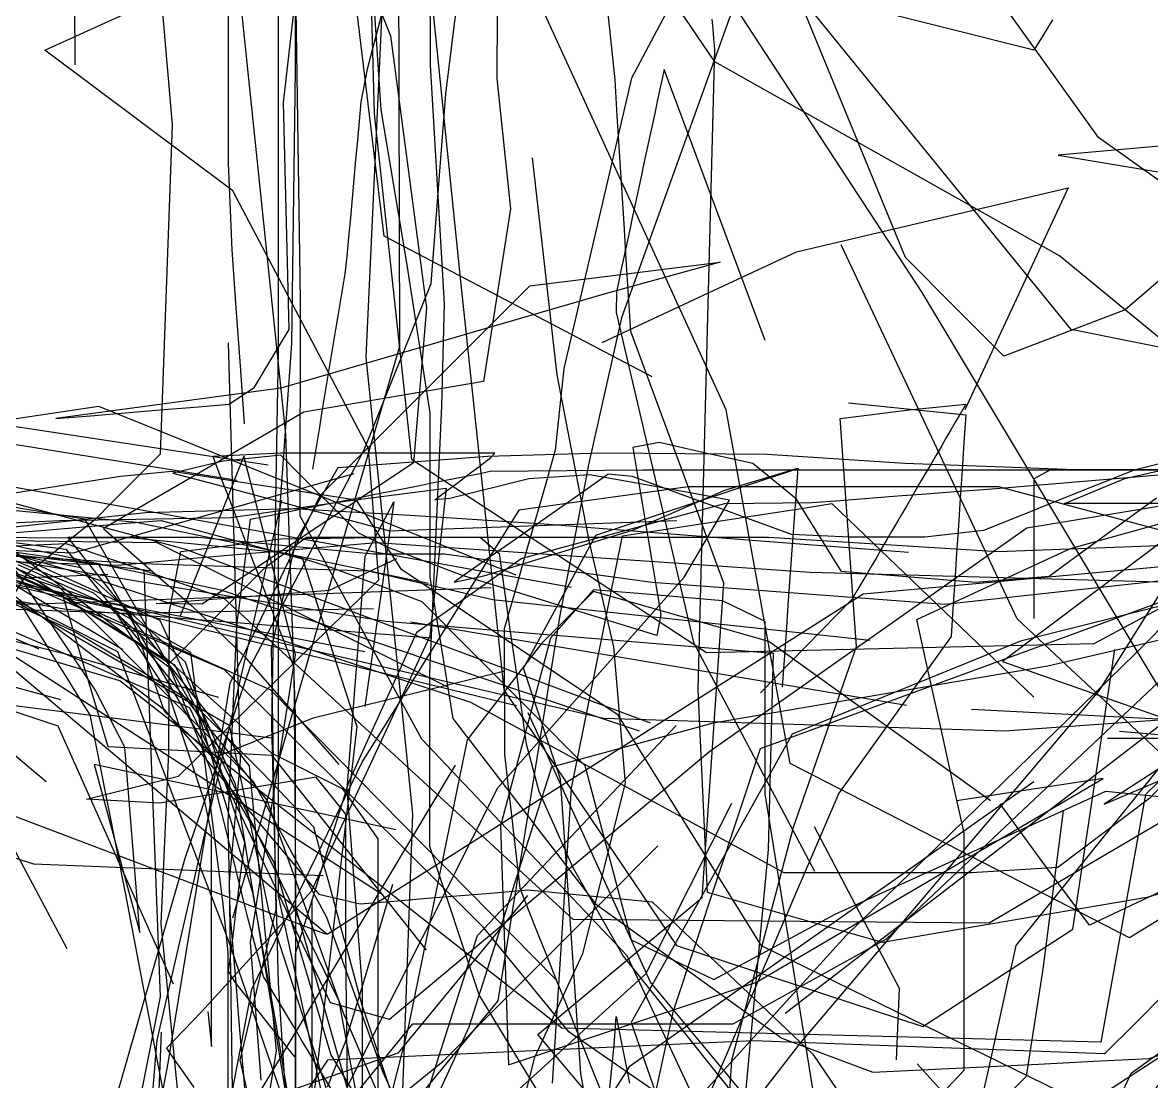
# Model space of a CAD drawing. Header units: metres. Extents: x 30 to 6769, y 117 to 5736.
# Drawn here: x 859.2 to 1310.4, y 4727.8 to 5151 of the extents above; entities that cross this region are included whole.
import ezdxf

# ---------------------------------------------------------------- set-up
doc = ezdxf.new("R2010")
doc.units = ezdxf.units.M
for name, color, linetype in [('FLOOR_0', 1, 'Continuous'), ('FLOOR_1', 2, 'Continuous'), ('FLOOR_2', 3, 'Continuous')]:
    doc.layers.add(name, color=color, linetype=linetype)

msp = doc.modelspace()

# ---------------------------------------------------------------- linework, layer by layer
at = {"layer": 'FLOOR_0', "color": 7}
for points in [[(1156.03, 5023.85), (1115.59, 5132.23), (1114.68, 5128), (1113.77, 5123.76), (1112.87, 5119.53), (1111.96, 5115.3), (1111.06, 5111.07), (1110.15, 5106.84), (1109.24, 5102.6), (1108.34, 5098.37), (1107.43, 5094.14), (1106.52, 5089.91), (1105.62, 5085.68), (1104.71, 5081.44), (1103.8, 5077.21), (1102.9, 5072.98), (1101.99, 5068.75), (1101.08, 5064.52), (1100.18, 5060.29), (1099.27, 5056.05), (1098.37, 5051.82), (1097.46, 5047.59), (1096.55, 5043.36), (1096.41, 5035.08), (1127.4, 4903.25), (1175.76, 4811.84)], [(614.43, 4998.45), (671.91, 4979.28), (766.56, 4942.83), (906.95, 4934.77), (997.27, 4931.9), (1047.12, 4920.39), (1197.84, 4904.13)], [(506.41, 4992.28), (584.46, 4986.33), (640.5, 4975.23), (724.1, 4961.87), (800.83, 4918.47), (900.41, 4914.88), (999.5, 4916.75)], [(633.49, 4994.33), (745.41, 4952.67), (811.85, 4928.29), (838.13, 4923.04), (876.71, 4916.5), (1022.61, 4905.05)]]:
    msp.add_lwpolyline(points, dxfattribs=at)
at = {"layer": 'FLOOR_0', "color": 1}
for points in [[(1110.21, 4870.94), (924.44, 4940.42), (758.43, 4984.87), (612.31, 5004.89), (373.14, 5016.37), (154.13, 4999.89), (37.37, 4933.32), (49.46, 4813.15), (60.95, 4664.5), (71.18, 4541.47), (92.12, 4471.37), (213.99, 4473.43), (402.31, 4515.3), (534.13, 4502.46), (614.74, 4537.04), (619.51, 4665.58), (623.79, 4769.12), (626.22, 4915.26), (632.7, 5014.88), (631.54, 5027.62), (630.39, 5040.35), (629.23, 5053.09), (628.07, 5065.82), (626.91, 5078.56)], [(539.03, 4993.62), (668.78, 4962.23), (782.7, 4887.16), (958.74, 4865.07)], [(1014.42, 4911.52), (1212.44, 4878.21)]]:
    msp.add_lwpolyline(points, dxfattribs=at)
at = {"layer": 'FLOOR_0', "color": 3}
for points in [[(868.67, 4847.51), (734.82, 4960.14), (590.41, 5004.9), (387.42, 5012.41), (193.24, 5005.89), (54.74, 4960.76), (50.96, 4815.55), (62.87, 4686.14), (62.87, 4624.22), (56.17, 4525.62), (88.16, 4475.22), (185.92, 4464.27), (235.36, 4508.25), (397.44, 4496.9), (558.86, 4502.51), (639.27, 4668.3), (646.34, 4831.54), (646.34, 4976.5), (638.13, 5040.61)], [(944.96, 4967.97), (736.84, 5001.58), (543.31, 4992.28), (364.65, 4994.86), (139.76, 5010.61), (72.36, 4959.22), (63.27, 4913.77), (72.46, 4763.48), (80.74, 4589.75), (81.71, 4473.48), (202.56, 4471.98), (331.37, 4483.99)], [(61.1, 4647.49), (56.17, 4830.05), (62.64, 4975.79), (126.49, 4999.22), (298.72, 5000.51), (455.43, 4992.76), (587.6, 5001.5), (695.04, 4993.04), (811.94, 4942.11), (875.6, 4922.13), (1056.6, 4877.98)], [(56.17, 4725.03), (50.21, 4800.65), (55.39, 4948.53), (122.05, 4998.99), (187.79, 4998.99), (327.39, 4998.99), (478.29, 4998.99), (602.98, 4998.99), (668.91, 4977.02), (753.01, 4913.48), (874.3, 4880.46)], [(271.6, 4987.18), (417.06, 4990.76), (515.71, 4985.57), (621.69, 4994.93), (691.48, 4980.07), (768.57, 4960.71), (938.4, 4924.2), (1105.61, 4867.85)], [(1566.38, 4844.66), (1297.63, 4867.69)]]:
    msp.add_lwpolyline(points, dxfattribs=at)
at = {"layer": 'FLOOR_0', "color": 5}
for points in [[(1056.48, 4930.13), (889.64, 4997.56), (779.59, 4981.17), (679.22, 4992.37), (585.44, 4998.99), (433.19, 5011.5), (264.8, 4993.02), (96.73, 4980.8), (62.87, 4849.85), (67.08, 4738.88), (75.64, 4687.53), (53.71, 4492.71), (106.59, 4462.2), (170.42, 4465.36), (202.33, 4472.72), (234.24, 4480.09), (266.15, 4487.46)], [(112.89, 4457.63), (70.18, 4486.63), (56.17, 4570.94), (42.75, 4719.38), (42.75, 4813.15), (42.75, 4837.14), (42.75, 4861.13), (42.68, 4885.54), (58.13, 4958.56), (211.64, 4985.57), (372.69, 5003.69), (484.62, 4987.44), (606.14, 4985.57), (657.52, 4985.57), (771.99, 4948.35), (911.11, 4931.89)], [(995.95, 4899.51), (817.16, 4933.74), (653.55, 4993.22), (476.31, 4998.99)], [(490.5, 4986.4), (643.97, 4989.82), (724.7, 4961.4), (765.2, 4945.31), (781.9, 4945.31), (798.6, 4945.31), (933.06, 4923.22), (1004.35, 4911.76), (1159.22, 4898.98), (1157.17, 4820.4), (1142.62, 4664.86), (1162.02, 4575.67), (1174.87, 4574.38), (1187.72, 4573.1), (1200.58, 4571.81), (1213.43, 4570.53), (1229.54, 4570.77), (1255.59, 4575.66), (1281.64, 4580.54), (1307.68, 4585.43), (1357.24, 4593.53)]]:
    msp.add_lwpolyline(points, dxfattribs=at)
at = {"layer": 'FLOOR_0', "color": 6}
msp.add_lwpolyline([(56.42, 4846.01), (63.47, 4977.62), (214.3, 5010.66), (403.2, 4987.32), (529.35, 4982.02), (784.99, 4978.07), (1078.64, 4925.29)], dxfattribs=at)
at = {"layer": 'FLOOR_0', "color": 4}
for points in [[(957.3, 4974.04), (760.98, 5003.86), (617.42, 5002.6), (412.75, 5012.41)], [(1003.25, 4802.24), (833.59, 4912.03), (700.07, 4984.18), (499.96, 4994.69), (285.07, 4998.99), (185.79, 4998.99), (58.02, 4969.3), (62.87, 4811.77), (82.47, 4706.01), (69.58, 4545.72), (99.25, 4472.37), (133.4, 4465.54), (258.51, 4457.68)], [(568.9, 4998.99), (641.53, 4988.23), (675.74, 4945.44), (716.03, 4892.59), (781.04, 4840.87), (863.53, 4814.72), (979.33, 4810.06)], [(588.46, 4998.99), (718.34, 4957.83), (906.74, 4916.1), (1091.43, 4872.89), (1251.84, 4867.94), (1446.32, 4881.73), (1611.09, 4884.92)], [(1462.72, 4864.79), (1238.44, 4876.41)]]:
    msp.add_lwpolyline(points, dxfattribs=at)
at = {"layer": 'FLOOR_0', "color": 2}
for points in [[(980.28, 4786.68), (757.66, 4870.93), (600.67, 4989.47), (421.18, 4998.99), (208.04, 4998.99), (56.17, 4905.51), (58.85, 4679.65), (64.99, 4505.3), (118.12, 4466.14), (214.79, 4465.88), (382.76, 4500.65), (560.94, 4500.18)], [(532.06, 4978.86), (657.29, 4980.94), (715.99, 4951.55), (769.23, 4925.18), (893.26, 4930.52)]]:
    msp.add_lwpolyline(points, dxfattribs=at)
at = {"layer": 'FLOOR_1', "color": 4}
for points in [[(2242.97, 5646.08), (2157.05, 5643.13), (2009.69, 5591.62), (1857.47, 5587.47), (1808.36, 5614.49), (1742.26, 5649.84), (1632.37, 5637.57), (1549.74, 5623.79), (1453.13, 5616.29), (1317.13, 5610.85), (1246.52, 5609.58), (1204.05, 5645.53), (1196.48, 5675.82), (1161.97, 5625.21), (1101.04, 5522.69), (1037.75, 5389.36), (1014.95, 5236.96), (1033.93, 5050.19), (1051.58, 4884.28), (1120.55, 4782.11), (1219.05, 4749.68), (1278.95, 4788.6), (1295.73, 4900.37)], [(1469.7, 5469.35), (1293, 5523.12), (1110.35, 5535.78), (1010.18, 5535.78), (995.3, 5432.02), (995.08, 5287.78), (999.72, 5114.51), (1014.66, 4976.45), (1132.57, 4899.18), (1287.52, 4902.85), (1430.51, 4979.54)], [(1374.87, 4559.74), (1301.43, 4559.16), (1144.22, 4555.41), (1071.83, 4554.99), (1033.47, 4561.97), (938.83, 4569.27), (894.48, 4642.74), (895.87, 4718.84), (924.17, 4817.05), (950.35, 4893.79), (995.7, 4980.26), (1022.47, 5046.66), (1023.93, 5065.63), (1025.39, 5084.59), (1026.85, 5103.56), (1028.3, 5122.53), (1039.48, 5211.72)], [(1386.49, 4701.23), (1259.7, 4683.37), (1189.83, 4678.37), (1142.99, 4687.82), (1105.64, 4703.2), (1068.28, 4718.59), (1041.68, 4762.41), (1021.9, 4821.72), (1021.9, 4891.07), (1026.74, 4997.82), (1027.86, 5038.61), (1026.92, 5054.51), (1025.99, 5070.41), (1025.05, 5086.3), (1024.12, 5102.2), (1023.18, 5118.1), (1022.25, 5133.99), (1021.9, 5211.09)], [(1394.82, 5004.85), (1278.31, 5028.3), (1161.4, 5172.09)], [(1392.36, 4576.38), (1201.23, 4569.56), (1108.95, 4564.16), (1070.71, 4578.56), (1074.12, 4619.48), (1170.42, 4743.46), (1289.5, 4883.92), (1337.89, 4961), (1250.79, 4895.64), (1362.43, 4856.43)], [(1375.87, 4893.08), (1291.47, 4838.52), (1306.58, 4844.99), (1321.69, 4851.47)]]:
    msp.add_lwpolyline(points, dxfattribs=at)
at = {"layer": 'FLOOR_1', "color": 1}
for points in [[(1339.3, 5069.31), (1289.26, 5105.08), (1237.22, 5177.66), (1135.11, 5347.3), (1000.49, 5528.24), (785.66, 5591.83), (679.46, 5608.45), (611.66, 5616.46), (461.46, 5636.1), (497.27, 5640.3), (579.48, 5656.6), (645.84, 5656.74), (644.55, 5640), (643.26, 5623.26), (641.98, 5606.52), (640.69, 5589.79), (636.89, 5559.56), (608.41, 5470.06), (508.28, 5370.31), (435.76, 5317.12), (432.06, 5283.79), (455.17, 5276.11), (480.92, 5270.96), (596.34, 5364.98)], [(1110.88, 5009.36), (1003.74, 5065.64), (978.21, 5276.21), (939.66, 5378.26), (933.38, 5404.26), (931.87, 5422.37), (930.36, 5440.47), (928.85, 5458.57), (875.83, 5541.9), (787.45, 5585.57), (691.14, 5569.23), (618.74, 5513.5), (623.32, 5518.28), (634.77, 5528.47), (646.21, 5538.65), (657.66, 5548.83), (669.11, 5559.01), (774.5, 5581.12)], [(880.22, 5134.1), (879.54, 5261.52), (904.11, 5332.78), (911.04, 5360.5), (925.2, 5386.31), (947, 5410.11), (968.8, 5433.9), (1013.1, 5466.68)], [(1009.15, 5276.24), (1009.8, 5021.49), (943.09, 4792.97)], [(909.18, 5224.55), (918.98, 5110.09), (914.16, 4978.42), (907.69, 4971.95), (901.23, 4965.49), (894.77, 4959.02), (888.3, 4952.55), (874.86, 4941.69), (860.8, 4930.43), (855.85, 4922.6)], [(1316.01, 4738.87), (1289.74, 4721.89), (1217.66, 4665.87), (1155.95, 4609.85), (1136.72, 4617.25), (1117.49, 4624.65), (1098.26, 4632.05), (1079.03, 4639.45), (1061.77, 4647.18), (1046.72, 4655.29), (1031.68, 4663.39), (1016.63, 4671.5), (1001.58, 4679.61), (986.54, 4687.71), (961.54, 4801.75), (961.54, 4864.88), (961.54, 4885.83), (961.54, 4906.78), (961.54, 4927.73), (961.54, 4948.68), (966.86, 5022.59), (968.25, 5132.4), (968.25, 5212.99)], [(1442.77, 4871.84), (1301.62, 4785.21), (1165.95, 4854.87), (1140.4, 4996.15), (1044.38, 5205.91)], [(1154.1, 5187.31), (1098.63, 5032.92), (1085.49, 4974.9), (1073.74, 4913.36), (1049.15, 4759.97), (1000.19, 4700.56), (990.64, 4681.45), (981.09, 4662.34), (971.54, 4643.23), (961.99, 4624.13), (933.9, 4575.78), (861.08, 4509.65), (862.89, 4515.97), (864.69, 4522.29), (866.5, 4528.6), (868.3, 4534.92), (870.1, 4541.24), (871.91, 4547.56), (873.71, 4553.88), (894.48, 4661.3), (914.28, 4761.54), (907.79, 4932.46)], [(1349.73, 5104.72), (1273.13, 5098), (1309.84, 5091.88), (1346.55, 5085.76), (1383.26, 5079.64), (1451.2, 5002.73), (1588.77, 4895.7)], [(36.05, 4834.72), (253.35, 4992.28), (391.34, 5019.09), (646.34, 5018.61), (632.93, 4778.81), (619.51, 4518.28), (502.17, 4502.46), (237.18, 4501.03), (66.25, 4495.61), (49.46, 4623.85), (42.75, 4881.66), (70.98, 4991.56), (286.75, 5005.7), (528.5, 5005.7), (649.14, 4986.87), (723.39, 4951.06), (811.11, 4915.02), (875.86, 4898.84), (937.51, 4881.36)], [(873.36, 4543.83), (869.11, 4526.78), (878.74, 4539.62), (888.37, 4552.47), (898, 4565.31), (913.01, 4744.24), (962.87, 4959.91)], [(1443.59, 4945.31), (1195.22, 4922.51), (980.98, 4786.54), (807.92, 4932.48), (720.01, 4915.81), (680.3, 4882.19), (672.43, 4738.72), (679.87, 4489.51)], [(858.87, 4917.77), (861.88, 4912.94), (864.9, 4908.11), (867.92, 4903.29), (870.93, 4898.46), (873.95, 4893.63), (876.97, 4888.8), (879.98, 4883.97), (883, 4879.14), (886.02, 4874.31), (900.21, 4803.08), (920.53, 4696.04)], [(1344.84, 4604.83), (1291.35, 4608.4), (1236.46, 4636.69), (1165.2, 4701.29), (1110.12, 4767.46), (1061.32, 4875.15)], [(1326.54, 4864.79), (1309.65, 4864.79), (1292.77, 4864.79)]]:
    msp.add_lwpolyline(points, dxfattribs=at)
at = {"layer": 'FLOOR_1', "color": 6}
for points in [[(2240.4, 5622.54), (1992.13, 5590.3), (1933.27, 5570.68), (1858.63, 5530.79), (1682.47, 5467.38), (1562.24, 5353.85), (1478.52, 5209.66), (1455.85, 5152.93), (1447.42, 5131.01), (1439, 5109.1), (1430.58, 5087.19), (1422.15, 5065.28), (1441.89, 4970.05), (1467.02, 4826.99), (1560.62, 4662.05), (1692.76, 4580.7), (1769.74, 4553.96), (1720.93, 4562.58), (1672.12, 4571.2), (1531.15, 4576.47), (1425.63, 4660.71), (1327.94, 4860.85), (1218.77, 5043.13), (1086.42, 5245.43)], [(1081.55, 5358.79), (939.95, 5374.74), (897.52, 5362.55), (902.05, 5344.43), (906.58, 5326.3), (911.11, 5308.17), (922.06, 5271.82), (941.42, 5181.9), (941.42, 5094.71), (942.8, 5060.16), (944.46, 5036.97), (946.12, 5013.78), (947.77, 4990.6)], [(1186.85, 4704.14), (1159.67, 4676.07), (1145.79, 4693.93), (1131.9, 4711.79), (1100.85, 4778.02), (1018.75, 4864.56), (970.15, 4953.65), (970.24, 5039.98), (968.06, 5192.74)], [(1549.53, 4723.11), (1522.53, 4651.89), (1510.74, 4610.61), (1411.4, 4594.36), (1259.38, 4595.9), (1170.84, 4584.83), (1068.48, 4582.98), (1024.12, 4599.44), (1016.9, 4625.95), (1009.67, 4652.46), (968.25, 4797.72), (968.25, 4836.07), (968.25, 4874.41), (964.43, 4986.46), (943.59, 5186.2)]]:
    msp.add_lwpolyline(points, dxfattribs=at)
at = {"layer": 'FLOOR_1', "color": 5}
for points in [[(1351.94, 5080.93), (1299.87, 5036.16), (1251.38, 5017.66), (1231.7, 5037.35), (1212.02, 5057.04), (1165.31, 5170.93), (1120.16, 5247.04), (983.61, 5379.5), (910.21, 5544.68), (774.76, 5584.76), (649.45, 5585.38), (601.5, 5563.57), (582.18, 5510.95), (565.72, 5463.27), (551.03, 5422.85), (486.45, 5344.4), (351.95, 5295.26), (358.31, 5304.82), (364.68, 5314.37), (371.04, 5323.92), (377.41, 5333.47)], [(1035.76, 4671.94), (967.34, 4676.29), (961.54, 4767.06), (958.87, 4869.99), (961.54, 5019.79), (961.54, 5111.72), (961.54, 5133.57), (961.54, 5155.41), (948.13, 5263.04), (954.84, 5374.19)], [(1049.29, 5235.62), (1048.73, 5128.67), (1054.2, 5076.49), (1043.47, 5007.47), (971.57, 4995.25), (891.55, 4948.71), (909.16, 4933.29), (926.78, 4917.87), (947.8, 4897.76), (985.66, 4854.47)], [(998.31, 5178.76), (1002.39, 5116.1), (1012.45, 5055.71), (1021.9, 4994.98), (1021.9, 4929.28), (1031.17, 4872.87), (1059.68, 4835.78), (1088.19, 4798.7), (1162.64, 4745.04), (1199.04, 4731.41), (1221.12, 4732.51), (1243.19, 4733.61), (1265.27, 4734.72), (1287.34, 4735.82), (1309.42, 4736.93), (1392, 4764.96)], [(914.6, 4747.52), (909.14, 4611.38), (875.27, 4518.07), (878.39, 4534.05), (882.53, 4552.66), (886.66, 4571.27), (891.47, 4584.41), (896.52, 4595.53), (901.57, 4606.65), (906.63, 4617.78), (911.68, 4628.9), (916.73, 4640.02), (932.67, 4659.18), (1027.23, 4735.92), (1048.7, 4757.41), (1070.18, 4778.9), (1091.65, 4800.38), (1113.13, 4821.87)], [(1357.73, 4631.24), (1237.5, 4627.46), (1200.18, 4620), (1162.86, 4612.53), (1113.78, 4619.52), (1048.02, 4639.13), (974.96, 4683.68), (974.96, 4800.6)]]:
    msp.add_lwpolyline(points, dxfattribs=at)
at = {"layer": 'FLOOR_1', "color": 7}
for points in [[(1858.08, 5574.09), (1762.25, 5464.56), (1721.77, 5322.68), (1674.65, 5266.96), (1654.4, 5223.82), (1658.38, 5192.01), (1662.35, 5160.2), (1658.3, 5112.38), (1605.25, 4985.33), (1568.07, 4926.22), (1541.71, 4896.91), (1450.37, 4861.01), (1362.1, 4826.26), (1285.67, 4790.27), (1267.77, 4814.14), (1249.97, 4838.76)], [(894.48, 4613.95), (917.44, 4735.02), (942.12, 4887), (978.17, 4961.94), (1006.11, 4989.9), (1034.05, 5017.85), (1061.99, 5045.81), (1138.07, 5055.21), (1092, 5042.56), (962.47, 5004.91), (872.46, 4992.68), (886.31, 4993.83), (900.16, 4994.99), (914.01, 4996.14), (927.86, 4997.3), (941.71, 4998.45), (951.85, 5005.2), (958.8, 5016.77), (965.74, 5028.35), (963.49, 5119.04), (987.16, 5325.95)], [(1398.63, 4581.33), (1277.58, 4572.82), (1123.33, 4582.89), (1011.69, 4606.92), (1000.68, 4639.97), (989.67, 4673.02), (988.37, 4780.34), (988.37, 4807.43), (988.37, 4834.52), (976.55, 4849.4), (945.25, 4844.18), (913.95, 4838.96), (884.72, 4840.55), (921.48, 4849.74), (1001.55, 4928.24), (997.51, 4980.79), (943.2, 5083.77), (868.06, 5139.9), (926.03, 5166.33)], [(1385.64, 4823.99), (1308.48, 4801.29), (1202.87, 4783.35), (1133, 4803.32), (1129.21, 4884.26), (1132.53, 5012.79), (1135.86, 5140.47), (1135.5, 5144.4), (1135.15, 5148.33), (1134.79, 5152.26)], [(941.42, 5023.01), (946.11, 4855.96), (941.71, 4807.57), (943.73, 4668.58), (976.12, 4625.78), (1052.42, 4603.11), (1228.79, 4596.4), (1342.54, 4596.4), (1359.93, 4597.26), (1370.89, 4598.25), (1381.84, 4599.25), (1392.8, 4600.25), (1403.76, 4601.24), (1414.72, 4602.24), (1436.26, 4603.11), (1511.15, 4601.8), (1548.91, 4598.02), (1607.74, 4588.65), (1648.81, 4602.81), (1665.72, 4637.56), (1648.47, 4792.92)]]:
    msp.add_lwpolyline(points, dxfattribs=at)
at = {"layer": 'FLOOR_1', "color": 3}
for points in [[(1326.89, 4706.37), (1198.97, 4671.99), (1133.63, 4682.89), (1107.19, 4703.45), (1083.58, 4724.71), (1065.17, 4746.54), (1097.99, 4773.91), (1130.82, 4801.27), (1139.44, 4926.94), (1102.28, 5027.5), (1101.38, 5041.86), (1100.48, 5056.22), (1099.58, 5070.58), (1098.69, 5084.94), (1097.79, 5099.31), (1096.89, 5113.67), (1095.99, 5128.03), (1082.26, 5258.24), (1095.75, 5390.76), (1095.01, 5431.19), (1085.48, 5443.44), (1075.96, 5455.7), (1066.43, 5467.96), (1056.9, 5480.21)], [(880.61, 4514.52), (878.64, 4501.1), (883.52, 4507.21), (888.41, 4513.33), (893.3, 4519.44), (898.19, 4525.56), (926.16, 4558.46), (1057.93, 4642.53), (1188.37, 4786.07), (1303.88, 4898.64), (1439.6, 5035.51), (1529.4, 5165.44), (1599.94, 5268.67), (1697.19, 5379.39)], [(1321.96, 5018.1), (1297.78, 5037.89), (1273.61, 5057.68), (1135.9, 5135.21), (1015.09, 5313.27)], [(1021.9, 5227.85), (996.89, 5132.38), (994.42, 5119.25), (993.72, 5111.52), (993.02, 5103.8), (992.31, 5096.08), (991.61, 5088.36), (990.91, 5080.64), (990.21, 5072.91), (989.51, 5065.19), (988.81, 5057.47), (988.02, 5050.56), (987.09, 5044.98), (986.16, 5039.4), (985.23, 5033.82), (984.3, 5028.24), (983.37, 5022.67), (982.44, 5017.09), (981.51, 5011.51), (980.58, 5005.93), (979.65, 5000.35), (978.72, 4994.77), (977.8, 4989.2), (976.87, 4983.62), (975.94, 4978.04), (975.01, 4972.46)], [(1368.85, 4781.22), (1351.87, 4698.15), (1320.52, 4645.73), (1273.43, 4616.05), (1176.03, 4603.68), (1099.93, 4612.89), (1078.47, 4639.72), (1057.01, 4666.56), (1054.49, 4699.98), (1063.87, 4737.53), (1083.18, 4778.94), (1100.15, 4846.97), (1095.47, 4901.46), (1085.68, 4943.89), (1072.9, 5010.21), (1063, 5096.88)], [(1429.63, 4576.76), (1223.15, 4569.56), (1059.45, 4580.97), (986.61, 4627.92), (941.42, 4702.34), (1032.23, 4854.22)], [(1007.1, 4806.47), (995.56, 4767.99), (987.99, 4743.07), (986.99, 4740.56), (985.98, 4738.04), (984.98, 4735.53), (983.97, 4733.02), (982.97, 4730.5), (981.96, 4727.99), (980.96, 4725.48)]]:
    msp.add_lwpolyline(points, dxfattribs=at)
at = {"layer": 'FLOOR_1', "color": 2}
for points in [[(1481.02, 5331.12), (1444.71, 5179.3), (1419.83, 5065.15), (1410.6, 5049.31), (1401.36, 5033.47), (1392.13, 5017.63), (1382.89, 5001.79), (1360.32, 4924.15), (1335.12, 4839.36), (1315.5, 4857.68), (1295.88, 4876), (1276.27, 4894.32), (1256.65, 4912.64), (1186.32, 5062.19)], [(967.36, 5242.85), (1006.19, 5145.63), (1020.59, 5036.93), (1015.43, 4974.99), (930.92, 4918.47), (912.58, 4918.83), (926.44, 4919.9), (940.3, 4920.97), (954.17, 4922.03), (968.03, 4923.1), (981.89, 4924.17), (1008.75, 4936.76)], [(1315.18, 4542.72), (1309.83, 4542.72), (1304.48, 4542.72), (1299.14, 4542.72), (1151.19, 4539.99), (1073.08, 4540.55), (1069.61, 4546.91), (1066.15, 4553.26), (1062.68, 4559.62), (1059.22, 4565.97), (1055.75, 4572.33), (1052.29, 4578.68), (1048.82, 4585.04), (1045.36, 4591.39), (1041.89, 4597.75), (1038.43, 4604.11), (1032.47, 4616.22), (1010.11, 4694.57), (1015.19, 4834.74), (996.52, 5017.17), (1004.68, 5193.15)], [(1124.03, 5169.23), (1102.61, 5128.76), (1075.55, 5012.68), (1072.08, 4980.12), (1068, 4965.82), (1063.92, 4951.52), (1059.83, 4937.23), (1055.75, 4922.93), (1051.67, 4908.63), (1051.79, 4858.45), (1057.88, 4805.01), (1061.53, 4795.86), (1065.19, 4786.71), (1068.85, 4777.56), (1072.5, 4768.42), (1076.16, 4759.27), (1079.82, 4750.12), (1083.48, 4740.98), (1087.13, 4731.83), (1090.79, 4722.68)], [(1270.79, 5152.01), (1267.08, 5145.98), (1263.37, 5139.95), (1149.71, 5168.63)], [(1090.83, 5023.12), (1129.65, 5041.24), (1168.46, 5059.36), (1277.04, 5084.93), (1235.79, 4996.14)], [(1189.25, 4998.99), (1236.19, 4994.15), (1235.45, 4983.08), (1234.71, 4972.01), (1233.97, 4960.93), (1233.24, 4949.86), (1232.5, 4938.79), (1231.76, 4927.72), (1231.02, 4916.64), (1230.28, 4905.57), (1185.48, 4842.92), (1124.54, 4701.42)], [(1263.34, 4847.54), (1101.64, 4733.59), (1005.48, 4582.02), (887.75, 4488.55), (887.53, 4484.19), (887.31, 4479.82), (887.09, 4475.46), (886.87, 4471.1), (886.66, 4466.74), (886.44, 4462.37), (886.22, 4458.01), (886, 4453.65), (885.78, 4449.29), (885.57, 4444.92), (885.35, 4440.56), (885.13, 4436.2), (884.91, 4431.84), (884.69, 4427.47), (884.48, 4423.11), (884.26, 4418.75), (884.04, 4414.39), (883.82, 4410.02), (883.6, 4405.66)], [(984.15, 4659), (904.3, 4597.55), (925.45, 4614.48), (946.59, 4631.4), (984.66, 4662.64), (1047.55, 4715.5), (1067.82, 4733.93), (1088.09, 4752.37), (1108.36, 4770.8), (1142.62, 4838.92)], [(1092.86, 4714.52), (1095.67, 4742.22), (1096.42, 4753.68), (1097.75, 4747.04), (1099.08, 4740.4), (1100.41, 4733.76), (1101.73, 4727.12)]]:
    msp.add_lwpolyline(points, dxfattribs=at)
at = {"layer": 'FLOOR_2', "color": 3}
for points in [[(671, 5008.34), (692.3, 4923.04), (713.6, 4923.04), (820.11, 4887.5), (876.91, 4780.88)], [(1215.37, 4710.98), (1235.48, 4732.31), (1235.48, 4756), (1235.48, 4779.7), (1235.48, 4803.39), (1235.48, 4827.08), (1230.75, 4848.41), (1226.02, 4869.73), (1221.28, 4891.06), (1216.55, 4912.38), (1278.09, 4940.81), (1405.9, 4976.35)], [(809.46, 4955.03), (887.56, 4923.04), (958.57, 4859.07), (986.97, 4844.85), (1001.17, 4824.71), (1001.17, 4798.65), (1001.17, 4772.59), (1001.17, 4746.52), (1001.17, 4720.46)], [(794.54, 4951.11), (876.54, 4940.47), (956.84, 4840.12), (987.38, 4755.19), (1003.27, 4717.92), (1018.94, 4683.44), (1038.76, 4631.94), (1042.02, 4595.44), (1051.12, 4568.86), (1093.43, 4565.6), (1136.76, 4563.48), (1185.61, 4567.55), (1222.44, 4570.98), (1247.59, 4573.77), (1269.82, 4578.71), (1267.75, 4601.52), (1265.67, 4624.33), (1263.6, 4647.14), (1302.22, 4731.12), (1325.21, 4747.57)], [(523.31, 4448.78), (667.22, 4535.67), (686.59, 4730.67), (686.58, 4905.37), (710.49, 4935.69), (767.76, 4946.9), (818.24, 4945.31), (903.4, 4945.09), (923.83, 4943.05), (944.25, 4941), (964.67, 4938.96), (983.02, 4933.06), (1000.93, 4926.34), (1018.83, 4919.62), (1083.96, 4854.02), (1102.38, 4784.33), (1135.53, 4768.49), (1184.03, 4794.6), (1292.2, 4843.79), (1349.65, 4838.04)], [(1323.83, 4594.73), (1276.03, 4590.75), (1208.55, 4589.69), (1139.82, 4589.69), (1059.03, 4597.39), (989.86, 4611.12), (953.64, 4655.51), (922.43, 4711.35), (914.6, 4790.9), (917.71, 4859.31), (917.85, 4915.8), (922.49, 4939.59), (942.5, 4942.09), (962.52, 4944.59), (1011.4, 4945.31), (1072.86, 4945.31), (1120.92, 4945.31), (1157.28, 4945.31), (1249.12, 4939.52), (1352.47, 4943.4)], [(865.87, 4900.58), (778.16, 4938.6), (689.61, 4851.75), (675.89, 4717.97), (677.55, 4577.6), (669.43, 4462.2), (532.89, 4446.85), (385.17, 4442.07), (247.27, 4442.07)], [(824.8, 4932.76), (880.53, 4907.36), (926.04, 4880.18), (955.23, 4850.98), (975.44, 4829.47), (976.93, 4824), (978.42, 4818.53), (979.91, 4813.06), (981.4, 4807.59), (982.89, 4802.12), (984.38, 4796.66), (985.88, 4791.19), (987.37, 4785.72), (988.86, 4780.25), (990.35, 4774.78), (991.84, 4769.31), (993.33, 4763.84), (994.82, 4758.37), (999.39, 4744.47), (1004.6, 4728.84), (1008.75, 4716.31)], [(1334.65, 4922.89), (1258.02, 4903.72), (1166.76, 4866.62), (1102.38, 4751.34), (1142.17, 4637.11), (1159.34, 4616.53), (1154.75, 4616.53), (1150.16, 4616.53), (1145.57, 4616.53), (1140.98, 4616.53), (1136.39, 4616.53), (1131.8, 4616.53), (1061.22, 4621.76), (1007.26, 4620.92), (967.64, 4618.28), (927.35, 4598.43), (884.72, 4514.65), (875.11, 4438.34)], [(919.51, 4766.66), (873.36, 4869.73), (745.55, 4912.38)], [(876.55, 4486.78), (876.95, 4486.98), (877.36, 4487.19), (877.76, 4487.39), (878.16, 4487.59), (878.56, 4487.79), (878.97, 4487.99), (879.37, 4488.19), (879.77, 4488.39), (880.17, 4488.6), (880.58, 4488.8), (880.98, 4489), (890.53, 4532.07), (921.68, 4563.22), (950.88, 4585.9), (982.89, 4626.93), (1013.73, 4700.46), (1041.03, 4786.12), (1120.36, 4870.08)]]:
    msp.add_lwpolyline(points, dxfattribs=at)
at = {"layer": 'FLOOR_2', "color": 2}
for points in [[(632.01, 4515.42), (436.5, 4505.34), (269.11, 4495.44), (99.1, 4489.14), (56.17, 4647.06), (49.46, 4823.89), (38.52, 4898.54), (83.9, 4971.98), (206.76, 5003.97), (410.16, 5005.7), (502.26, 5005.7), (658.68, 4990.22), (742.4, 4966.95), (904.62, 4951.28), (1021.41, 4926.95)], [(988.88, 4725.42), (1049.12, 4845.1), (1123.59, 4929.3), (1141.8, 4960.1), (1123.15, 4963.49), (1104.51, 4966.88), (1085.86, 4970.27), (1061.47, 4968.63), (1029.99, 4960.75), (1023.97, 4960.28), (1026.75, 4962.37), (1029.53, 4964.46), (1032.31, 4966.54), (1035.09, 4968.63), (1037.88, 4970.72), (1040.66, 4972.8), (1043.44, 4974.89), (1046.22, 4976.98), (1047.89, 4978.86), (1039.47, 4978.86), (1031.05, 4978.86), (1022.63, 4978.86), (1014.2, 4978.86), (1005.78, 4978.86), (997.36, 4978.86), (988.93, 4978.86), (980.51, 4978.86), (962.27, 4978.86), (935.24, 4977.49), (937.27, 4972.23), (939.29, 4966.97), (941.31, 4961.71), (943.33, 4956.45), (945.35, 4951.19), (947.38, 4945.93), (949.4, 4940.67), (951.42, 4935.41), (953.44, 4930.15), (955.46, 4924.89), (957.49, 4919.63), (959.51, 4914.37), (961.53, 4909.11), (963.55, 4903.85), (965.57, 4898.59), (967.6, 4893.33), (968.25, 4810.09), (968.25, 4800.7), (968.25, 4791.3), (968.25, 4781.9), (968.25, 4772.51), (968.25, 4763.11), (968.25, 4753.71), (968.25, 4744.32), (968.25, 4734.92), (968.25, 4722.57)], [(1317.44, 4972.15), (1301.66, 4972.15), (1285.87, 4972.15), (1270.09, 4972.15), (1263.34, 4968.6), (1263.34, 4962.4), (1263.34, 4956.2), (1263.34, 4950), (1263.34, 4943.8), (1263.34, 4937.6), (1263.34, 4931.4), (1263.34, 4925.19), (1263.34, 4918.99), (1263.34, 4912.79)], [(968.25, 4715.69), (968.25, 4728.33), (968.25, 4740.96), (968.25, 4753.6), (968.25, 4766.24), (968.25, 4778.87), (989.62, 4847.43), (996.42, 4862.39), (1003.22, 4877.36), (1010.02, 4892.32), (1016.82, 4907.29), (1058.52, 4936.79), (1139.84, 4958.73), (1174.58, 4959.13), (1186.02, 4960.01), (1197.47, 4960.89), (1208.91, 4961.77), (1220.35, 4962.65), (1231.79, 4963.53), (1243.24, 4964.41), (1254.68, 4965.29), (1330.81, 4971.62)], [(679.87, 4798.32), (703.74, 4896.28), (735.64, 4939.7), (770.31, 4944.04), (837.32, 4945.58), (852.76, 4946.86), (868.2, 4948.15), (883.64, 4949.44), (899.08, 4950.73), (914.52, 4952.01), (942.74, 4944.34), (971.03, 4936.62), (992.81, 4869.65), (974.96, 4716.75), (979.07, 4644.31), (1040.1, 4601.13), (1092.19, 4597.88), (1189.59, 4659.06), (1260.5, 4729.89), (1267.16, 4772.68), (1275.29, 4835.93)], [(844.07, 4940.71), (917.89, 4894.93), (937.14, 4914.18), (956.38, 4933.44), (972.68, 4945.31), (984.25, 4945.31), (995.82, 4945.31), (1007.39, 4945.31), (1018.96, 4945.31), (1030.53, 4945.31), (1042.1, 4945.31), (1049.66, 4938.81), (1051.83, 4923.6), (1054, 4908.39), (1056.17, 4893.18), (1058.34, 4877.97), (1060.51, 4862.76), (1065.54, 4843.73), (1079.06, 4813.29), (1099.22, 4777.8), (1141.05, 4725.46), (1234.13, 4654.62), (1326.87, 4578.04)], [(1928.58, 4919.58), (1684.29, 4919.95), (1491.68, 4944.48), (1373.94, 4906.7), (1308.04, 4842.43), (1290.16, 4743.44), (1074.75, 4749.11), (898.09, 4887.81), (741.52, 4934.48), (712.37, 4876.14), (686.59, 4750.9), (673.16, 4537.72), (615.77, 4447.11), (446.24, 4438.63), (288.84, 4432.13), (126.89, 4438.27), (53.09, 4616.26)], [(1029.21, 4885.33), (913.02, 4942.98), (823.9, 4944.17), (752.94, 4927.38), (681.81, 4855.85)], [(1400.2, 4565.31), (1295.48, 4562.75), (1105.16, 4550.86), (997.2, 4633.47), (990.83, 4646.21), (986.46, 4656.05), (982.09, 4665.89), (977.72, 4675.74), (973.34, 4685.58), (968.97, 4695.42), (944.3, 4846.57), (914.22, 4911.93), (903.26, 4916.92), (892.3, 4921.9), (881.34, 4926.88), (870.39, 4931.87), (859.43, 4936.85), (848.47, 4941.83)], [(983.17, 4723.61), (980.65, 4727.81), (978.14, 4732), (975.62, 4736.2), (973.11, 4740.39), (970.59, 4744.58), (968.08, 4748.78), (965.56, 4752.97), (963.04, 4757.17), (960.53, 4761.36), (958.01, 4765.56), (955.5, 4769.75), (949.38, 4792.68), (941.98, 4822.31), (934.58, 4851.93), (918.22, 4892.9), (851.2, 4943.17)], [(883.39, 4401.3), (883.17, 4396.94), (882.95, 4392.57), (882.73, 4388.21), (882.51, 4383.85), (882.3, 4379.49), (882.08, 4375.12), (881.86, 4370.76), (881.64, 4366.4), (881.42, 4362.04), (881.21, 4357.67), (885.23, 4388.14), (878.71, 4472), (910.87, 4536.43), (949.18, 4591.26), (987.51, 4656.92), (983.09, 4692.32), (992.85, 4723.34), (1015.19, 4750.73), (1143.2, 4750.73), (1204.5, 4784.77), (1322.95, 4896.48)], [(1208.49, 4736.41), (1209.68, 4764.97), (1175.74, 4829.52)]]:
    msp.add_lwpolyline(points, dxfattribs=at)
at = {"layer": 'FLOOR_2', "color": 6}
for points in [[(1419.48, 4928.76), (1268.91, 4893.71), (1135.16, 4871), (1070.59, 4853.38), (1037.59, 4749.49), (1004.38, 4677.08), (996.9, 4699.55), (985.71, 4759.79), (920.21, 4894.06), (834.71, 4946.23), (725.65, 4946.23), (699.51, 4891.36), (683.32, 4805.1), (676.16, 4596.54), (683.32, 4449.65), (519.68, 4445.07), (347.32, 4445.07), (142.47, 4447.2), (70.96, 4519.59), (60.72, 4709.4), (59.2, 4861.16), (106.25, 4988.04), (231.11, 4980.9), (400.89, 4997.11)], [(948.02, 4725.16), (946.86, 4739.17), (945.69, 4753.18), (944.52, 4767.18), (943.36, 4781.19), (942.19, 4795.2), (941.42, 4831.64), (944.89, 4909.86), (950.31, 4952.46), (955.1, 4953.41), (959.88, 4954.37), (964.67, 4955.33), (969.46, 4956.29), (974.25, 4957.25), (979.03, 4958.2), (983.82, 4959.16), (988.61, 4960.12), (993.4, 4961.08), (998.18, 4962.04), (1002.97, 4962.99), (1007.76, 4963.95), (1012.55, 4964.91), (1017.33, 4965.87), (1022.12, 4966.83), (1026.91, 4967.78), (1031.7, 4968.74), (1036.48, 4969.7), (1041.27, 4970.66), (1046.06, 4971.62), (1107.23, 4972.15), (1203.16, 4972.15), (1211.41, 4972.15), (1219.66, 4972.15), (1227.9, 4972.15), (1236.15, 4972.15), (1244.4, 4972.15), (1252.64, 4972.15), (1260.89, 4972.15), (1269.14, 4972.15), (1277.38, 4972.15), (1285.63, 4972.15), (1294.41, 4972.15), (1303.83, 4972.15), (1313.26, 4972.15)], [(991.53, 4970.64), (879.29, 4938.95), (750.22, 4944.3), (690, 4912.34), (681.64, 4845.4), (684.99, 4754.36), (679.87, 4625.68), (679.11, 4539.53), (673.52, 4466.83), (648.31, 4458.06), (621.77, 4453.63), (595.22, 4449.21)], [(1371.92, 4932.53), (1249.33, 4965.44), (1201.48, 4965.44), (1188.76, 4965.44), (1176.04, 4965.44), (1163.33, 4965.44), (1150.61, 4965.44), (1137.89, 4965.44), (1125.18, 4965.44), (1057.49, 4956.15), (995.04, 4855.72), (950.63, 4764.55), (941.42, 4715.78), (941.42, 4674.44), (985.56, 4608.39), (1009.11, 4599.22), (982.72, 4664.47), (941.42, 4784.53), (897.25, 4899.5), (806.03, 4945.31)], [(1318.71, 4712.19), (1262.12, 4685.63), (1218, 4688.78), (1135.14, 4707.81), (1077.53, 4747.56), (1043.4, 4789.3), (939.96, 4892.31), (800.05, 4952.05), (762.15, 4954.04), (724.25, 4956.04), (686.36, 4958.04), (674.13, 4839.77)], [(1051.44, 4891.63), (975.39, 4873.02), (935.47, 4857.04), (915.91, 4875.67), (902.25, 4915.15), (775.4, 4943.96), (679.22, 4907.41), (674.75, 4831.37), (678.15, 4729.58)], [(764.38, 4922.86), (860.84, 4918.47), (1046.44, 4925.18)], [(1509.69, 4609.82), (1356.64, 4609.82), (1230.83, 4650.03), (1180.69, 4690.13), (1156.03, 4842.66), (1156.03, 4870.65), (1156.03, 4891.14), (1156.03, 4911.62), (1138.89, 4919.9), (1113.13, 4922.05), (1087.37, 4924.2), (1070.14, 4904.89), (1060.15, 4867.39), (1050.15, 4829.89), (1053.39, 4734.39), (1102.94, 4750.91), (1152.49, 4767.44), (1291.09, 4848.83), (1232.49, 4839.97)]]:
    msp.add_lwpolyline(points, dxfattribs=at)
at = {"layer": 'FLOOR_2', "color": 4}
for points in [[(1136.87, 4646.24), (1142.62, 4736.24), (1167.25, 4829.45), (1192.53, 4901.62), (1185.93, 4992.66), (1213.53, 4996.12), (1236.18, 4998.42), (1234.2, 4995.03), (1232.22, 4991.63), (1230.24, 4988.24), (1228.26, 4984.85), (1226.29, 4981.46), (1224.31, 4978.06), (1222.33, 4974.67), (1220.35, 4971.28), (1218.37, 4967.88), (1216.4, 4964.49), (1214.42, 4961.1), (1212.44, 4957.71), (1210.46, 4954.31), (1208.48, 4950.92), (1206.5, 4947.53), (1204.53, 4944.13), (1202.55, 4940.74), (1200.57, 4937.35), (1198.59, 4933.96), (1196.61, 4930.56), (1194.64, 4927.17), (1192.66, 4923.78), (1190.68, 4920.38), (1154.18, 4883.07)], [(1381.69, 4991.69), (1303.43, 4972.09), (1288.38, 4966.07), (1273.32, 4960.04), (1258.27, 4954.02), (1243.22, 4948), (1219.83, 4945.31), (1189.73, 4945.31), (1166.49, 4946.39), (1157.41, 4949.69), (1148.33, 4952.99), (1139.26, 4956.29), (1130.18, 4959.59), (1121.1, 4962.9), (1112.03, 4966.2), (1102.95, 4969.5), (1093.23, 4970.44), (1080.92, 4961.81), (1068.6, 4953.19), (1056.28, 4944.56), (1043.96, 4935.93), (1031.64, 4927.3), (1043.61, 4929.8), (1063.52, 4935.93), (1083.43, 4942.06), (1103.33, 4948.18), (1139.92, 4964.09), (1169.02, 4972.92), (1168.24, 4961.97), (1167.46, 4951.02), (1166.67, 4940.06), (1165.89, 4929.11), (1165.11, 4918.16), (1164.33, 4907.2), (1163.55, 4896.25), (1162.76, 4885.3)], [(1358.18, 4972.15), (1279.95, 4972.15), (1211.8, 4974.69), (1156.73, 4978.37), (1091.04, 4978.86), (1045.05, 4977.54), (1015.11, 4975.24), (985.17, 4972.94), (968.42, 4943.81), (958.5, 4900.8), (960.36, 4796.53), (946.07, 4736.29), (962.33, 4666.35), (989.99, 4612.01), (1065.43, 4591.38), (1110.51, 4580.95), (1150.12, 4571.04), (1213, 4569.56), (1317.06, 4569.55)], [(1402.35, 4972.15), (1260.63, 4948.88), (1133.86, 4859.59), (1005.81, 4752.51), (982.25, 4759.19), (926.02, 4877.12), (799.24, 4931.89), (691.3, 4877.64), (677.19, 4825.89), (673.16, 4720.02), (667.26, 4611.14), (665.46, 4448.87), (613.73, 4453.58), (504.8, 4446.93), (337.27, 4435.36)], [(1316.59, 4566.3), (1238.99, 4572.84), (1126.5, 4607.82), (1096.04, 4653.95), (1082.26, 4730.88), (1074.25, 4848.56), (1059.46, 4892.96), (1088.3, 4946.16), (1167.49, 4972.15)], [(808.56, 4947.34), (941.71, 4870.16), (957.54, 4796.27), (979.89, 4727.1), (997.59, 4662.22), (1057.44, 4589.02), (1079.77, 4581.58), (1102.09, 4574.13), (1126.77, 4569.56), (1155.19, 4569.56), (1183.61, 4569.56), (1200.19, 4574.78), (1207.24, 4584.2), (1214.3, 4593.62), (1221.36, 4603.03), (1228.42, 4612.45), (1235.48, 4621.87), (1263.46, 4659.19), (1292.11, 4697.4), (1317.26, 4731.82)], [(1020.57, 4780.22), (958.94, 4858.08), (893.45, 4861.5), (891.18, 4869.07), (888.91, 4876.64), (886.64, 4884.22), (884.37, 4891.79), (882.1, 4899.36), (879.83, 4906.93), (877.56, 4914.5), (875.29, 4922.07), (824.42, 4944.05), (716.88, 4888.02), (688.65, 4768.62), (673.16, 4609.84), (676.13, 4510.84), (616.2, 4454.24), (489.06, 4447.64)], [(1072.35, 4768.46), (958.37, 4884.18), (833.6, 4940.05), (716.14, 4943.12), (686.58, 4888.54), (686.58, 4769.62)], [(1061.01, 4802.13), (1009.19, 4739.11), (952.93, 4719.48), (941.42, 4721.9), (941.42, 4727.65), (941.42, 4733.41), (941.42, 4739.16), (941.42, 4744.91), (941.42, 4750.67), (941.42, 4756.42), (941.42, 4762.18), (941.42, 4767.93), (941.42, 4773.69), (941.42, 4779.44), (939.2, 4799.82), (926.38, 4899.25), (889.76, 4919.6), (830.94, 4939.24)], [(1491.63, 4910.05), (1318.23, 4873.43), (1163.97, 4754.94)]]:
    msp.add_lwpolyline(points, dxfattribs=at)
at = {"layer": 'FLOOR_2', "color": 5}
for points in [[(1312.4, 4960.88), (1301.66, 4953.07), (1290.93, 4945.26), (1280.19, 4937.45), (1269.46, 4929.64), (1240.24, 4927.11), (1186.45, 4931.59), (1168.55, 4960.53), (1151.09, 4974.74), (1132.33, 4978.91), (1113.57, 4983.08), (1103.13, 4981.09), (1104.98, 4969.97), (1106.83, 4958.86), (1108.68, 4947.74), (1110.53, 4936.62), (1112.38, 4925.51), (1114.24, 4914.39), (1112.69, 4906.01), (1093.27, 4911.99), (1073.84, 4917.97), (1054.42, 4923.95), (1034.99, 4929.93), (1004.96, 4941.36), (993.36, 4947.03), (990.98, 4949.41), (988.59, 4951.8), (986.21, 4954.18), (983.82, 4956.57), (981.44, 4958.95), (979.05, 4961.34), (976.67, 4963.72), (974.29, 4966.11), (971.9, 4968.5), (969.52, 4970.88), (967.13, 4973.27), (964.75, 4975.65), (962.36, 4978.04), (939.32, 4975.68), (919.29, 4970.9), (936.59, 4966.28), (953.89, 4961.67), (971.19, 4957.05), (988.49, 4952.44), (1005.79, 4947.82), (1120.64, 4952.02)], [(1314.17, 4958.73), (1275.59, 4958.73), (1299.81, 4968.68), (1333.86, 4976.5)], [(780.21, 4947.36), (874.1, 4952.02), (942.45, 4953.12), (989, 4959.78), (1028.55, 4964.89), (1028.14, 4961.19), (1027.73, 4957.5), (1027.32, 4953.8), (1026.9, 4950.1), (1026.49, 4946.41), (1026.08, 4942.71), (1025.67, 4939.02), (1025.26, 4935.32), (1024.85, 4931.62), (1024.44, 4927.93), (1024.03, 4924.23), (1023.62, 4920.54), (1023.21, 4916.84), (1022.8, 4913.14), (1022.39, 4909.45), (1021.98, 4905.75), (974.56, 4803.62), (930.74, 4755.55), (916.69, 4741.03), (920.35, 4735.8), (924.01, 4730.56), (927.67, 4725.33)], [(848.07, 4958.64), (884, 4952.65), (930.05, 4872.71), (951.03, 4803.3), (960.32, 4751.39), (968.15, 4704.37), (1026.14, 4671.47), (1072.21, 4674.76), (1104.87, 4688.55), (1112.09, 4722.27), (1119.31, 4755.99), (1154.12, 4860.79), (1329.77, 4925.18)], [(1366.86, 4925.86), (1173.98, 4931.14), (1000.76, 4942.99), (925.86, 4936.57), (897.3, 4933.98), (850.23, 4935.61), (770.42, 4946.71), (735.96, 4949.58), (705.09, 4943.99), (694.44, 4890.69), (686.58, 4810.05), (673.16, 4623.9), (671.83, 4454.99), (640.6, 4443.28), (555.39, 4441.2)], [(673.16, 4761.46), (678.59, 4854.54), (666.63, 4918.54), (682.09, 4924.34), (697.54, 4930.13), (712.99, 4935.93), (739.04, 4942.81), (774.13, 4950.61), (811.08, 4952.02), (873.29, 4925.9), (951.4, 4847.71), (980.66, 4793.48), (1003.17, 4731.53), (1039.41, 4651.88), (1060.55, 4655.4), (1108.25, 4653.76), (1174.92, 4631.18), (1246.64, 4559.42), (1330.3, 4552.29)], [(942.64, 4630.54), (960.65, 4740.03), (949.89, 4853.85), (877.23, 4945.31), (887.67, 4945.31), (898.11, 4945.31), (908.55, 4945.31), (918.99, 4945.31), (929.43, 4945.31), (999.25, 4938.6), (1027.67, 4938.6), (1110.77, 4927.31), (1227.79, 4918.47), (1349.96, 4931.89)], [(899.26, 4900.28), (840.22, 4935.38), (785.61, 4944.79), (719.69, 4940.67), (683.29, 4892.58), (673.78, 4729.25), (688.09, 4567.19), (651.74, 4465.03), (492.62, 4443.95), (322.62, 4448.78)], [(1315.98, 4763.14), (1303.83, 4750.98), (1291.68, 4738.83), (1151.39, 4744.02), (981.01, 4736.33), (970.21, 4720.12)]]:
    msp.add_lwpolyline(points, dxfattribs=at)
at = {"layer": 'FLOOR_2', "color": 1}
for points in [[(954.5, 4728.25), (950.27, 4783.32), (968.25, 4898.21), (947.67, 4977.72), (944.48, 4969.74), (941.3, 4961.77), (938.11, 4953.79), (934.92, 4945.81), (931.73, 4937.83), (928.54, 4929.86), (925.35, 4921.88), (922.16, 4913.9)], [(1336.12, 4648.2), (1291.61, 4715), (1154.47, 4781.96), (1097.22, 4874.19), (1010.58, 4932.32), (992.69, 4960.13), (977.93, 4962.4), (963.18, 4964.67), (948.42, 4966.94), (933.66, 4969.22), (918.9, 4971.49), (898.37, 4969.59), (875.45, 4965.97), (852.54, 4962.35)], [(1008.42, 4828.39), (887.77, 4854.39), (906.05, 4787.34), (900.06, 4861.41), (888.23, 4884.23), (874.91, 4904.22), (861.6, 4924.2), (848.28, 4944.19), (834.96, 4964.18)], [(62.89, 4941.5), (61.09, 4753.44), (69.64, 4622.34), (146.89, 4474.68), (337.09, 4452.82), (516.3, 4448.78), (657.37, 4467.85), (650.11, 4525.93), (671.49, 4644.22), (679.68, 4760.97), (694.96, 4809.45), (686.29, 4872.52), (673.16, 4929.2), (673.16, 4959.63), (708.77, 4959.07), (817.84, 4945.31), (908.35, 4955.21), (967.29, 4956.81), (1014.1, 4954.06), (1067.68, 4950.56), (1140.45, 4944.96), (1213.22, 4939.36)], [(681.48, 4786.7), (697.53, 4945.92), (708.8, 4947.53), (720.07, 4949.14), (731.34, 4950.75), (762.61, 4949.22), (815.11, 4938.94), (845.26, 4929.89), (915.8, 4876.4), (977.64, 4802.61), (994.16, 4798.74), (1007.56, 4799.85), (1020.96, 4800.97), (1034.37, 4802.09), (1047.77, 4803.21), (1061.17, 4804.32), (1110.77, 4799.54), (1175.09, 4738.6), (1258.26, 4616.1), (1412.89, 4582.98)], [(1671.68, 4900.93), (1586.87, 4931.89), (1407.87, 4926.78), (1354.16, 4854.77), (1245.55, 4791.05), (1079.28, 4792.54), (939.59, 4920.85), (876.59, 4942.63), (799.44, 4939.11), (692.93, 4837.28)], [(933.18, 4755.78), (934.72, 4741.72), (934.72, 4746.75), (934.72, 4751.77), (934.72, 4756.79), (934.72, 4761.81), (934.72, 4766.84), (934.72, 4771.86), (934.72, 4776.88), (934.72, 4781.9), (934.72, 4786.92), (934.72, 4791.95), (934.72, 4796.97), (934.72, 4801.99), (934.72, 4807.01), (934.72, 4812.03), (934.72, 4817.06), (934.72, 4822.08), (934.72, 4827.1), (932.15, 4838.94), (917.51, 4882.9), (895, 4917.49), (857.47, 4934.18)], [(1246.07, 4839.88), (1157.47, 4903.61), (1087.38, 4923.59), (1066.53, 4902.74), (1036.95, 4864.29), (1013.06, 4748.08), (1002.53, 4706.73)], [(1327.72, 4870.83), (1256.14, 4782.09), (1254.52, 4774.8), (1252.9, 4767.51), (1251.28, 4760.21), (1249.66, 4752.92), (1248.04, 4745.63), (1246.42, 4738.33), (1244.8, 4731.04), (1242.41, 4720.66), (1206.98, 4622.41), (1177.31, 4583.81), (1149.08, 4556.72), (1124.51, 4558.77), (1099.95, 4560.82), (1075.44, 4562.83), (1059.51, 4560.56), (1043.57, 4558.28), (1027.64, 4556), (1011.7, 4553.72), (995.77, 4551.45), (977.11, 4566.14)], [(1270.39, 4675.53), (1216.76, 4734.82)]]:
    msp.add_lwpolyline(points, dxfattribs=at)
at = {"layer": 'FLOOR_2', "color": 7}
for points in [[(1322.41, 4595.55), (1307.78, 4585.78), (1293.14, 4576.02), (1266.11, 4568.48), (1214.82, 4565.27), (1155.43, 4560.97), (1076.21, 4556.14), (1033.32, 4562.8), (1028.59, 4578.58), (1023.85, 4594.36), (1019.12, 4610.14), (1008.95, 4648.22), (995.08, 4714.27), (995.08, 4731.19), (995.08, 4748.1), (995.08, 4765.01), (988.99, 4844.58), (996.16, 4937.68), (1007.63, 4959.4), (1006.4, 4950.81), (1005.17, 4942.21), (1003.94, 4933.62), (1002.72, 4925.02), (995.96, 4877.68)], [(1070.99, 4727.04), (1078.63, 4845.02), (1098.97, 4945.82), (1109.42, 4947.43), (1119.87, 4949.04), (1130.32, 4950.64), (1140.77, 4952.25), (1151.23, 4953.86), (1161.68, 4955.47), (1172.13, 4957.08), (1182.58, 4958.69), (1263.34, 4881.31)], [(1343.26, 4876.54), (1309.76, 4840.92), (1291.36, 4827.11), (1272.97, 4813.31), (1238.52, 4811.11), (1201.03, 4811.11), (1163.55, 4811.11), (1038.29, 4879.28), (877.58, 4932.11), (808.95, 4951.56), (732.69, 4933.99), (699.33, 4883.92), (677.94, 4812.95), (673.16, 4726.97), (691.78, 4567.23), (614.76, 4447.99)], [(814.46, 4945.31), (889.37, 4934.63), (959.5, 4815.6), (982.37, 4738.37), (995.42, 4716.6)], [(968.01, 4737.61), (964.6, 4741.87), (961.18, 4746.14), (957.77, 4750.41), (954.36, 4754.68), (950.95, 4758.95), (947.53, 4763.22), (944.12, 4767.48), (941.55, 4771.84), (942.13, 4776.52), (942.72, 4781.19), (943.3, 4785.87), (943.88, 4790.55), (944.47, 4795.23), (945.05, 4799.9), (945.64, 4804.58), (946.22, 4809.26), (946.81, 4813.93), (947.39, 4818.61), (947.97, 4823.29), (924.37, 4895.27), (882.29, 4932.99), (856.65, 4938.12)]]:
    msp.add_lwpolyline(points, dxfattribs=at)

doc.saveas('drawing.dxf')
